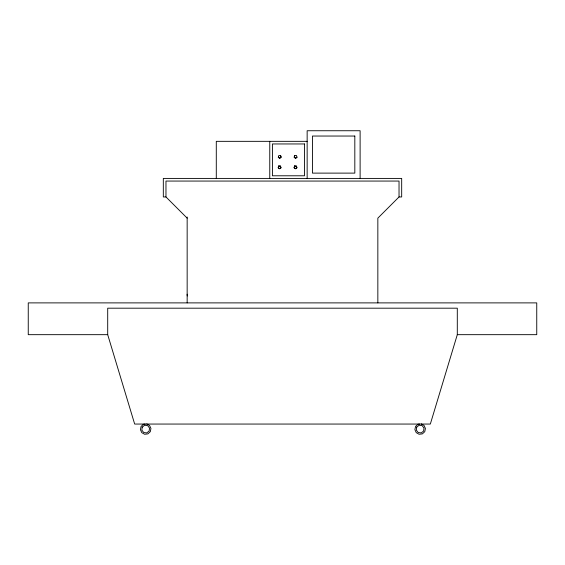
<?xml version="1.0" encoding="UTF-8"?>
<svg xmlns="http://www.w3.org/2000/svg" width="565" height="565" viewBox="0 0 565 565"><rect width="100%" height="100%" fill="white"/><g stroke="black" fill="none" stroke-linecap="round" stroke-linejoin="round"><path stroke-width="0.85" d="M457.297 334.671L430.332 424.054L134.668 424.054L107.703 334.671L107.703 308.186L457.297 308.186L457.297 334.671L536.75 334.671L536.75 302.889L28.25 302.889L28.25 334.671L107.703 334.671M294.718 155.679L294.174 157.331L295.601 158.362L297.021 157.331L296.477 155.488L294.718 155.488L294.174 157.148L295.601 158.172L297.021 157.148M187.156 218.139L165.969 196.952L165.969 181.061L399.031 181.061L399.031 196.952L377.844 218.139L377.844 302.889M281.038 167.636L279.611 168.66L278.185 167.636M145.127 424.068L143.503 424.251L141.081 426.455L140.417 429.661L141.773 432.642L144.612 434.259L147.868 433.899L150.29 431.695L150.947 428.489L149.598 425.509L146.752 423.884M419.597 424.068L417.973 424.251L415.55 426.455L414.894 429.661L416.243 432.642L419.089 434.259L422.338 433.899L424.76 431.695L425.424 428.489L424.075 425.509L421.229 423.884M307.148 141.335L216.289 141.335L216.289 178.413M278.729 166.167L280.494 166.167M165.969 196.952L163.32 196.952L163.32 178.413L401.68 178.413L401.68 196.952L399.031 196.952M278.284 157.148L279.71 158.172L281.13 157.148L280.586 155.488L278.828 155.488L278.284 157.331L279.71 158.362L281.13 157.331L280.586 155.679M187.156 294.203L187.283 295.961M360.117 178.413L360.117 130.741L307.148 130.741L307.148 178.413M269.766 141.335L269.766 178.413M187.156 217.017L187.156 302.889M142.232 427.112L141.85 430.127L143.722 432.529L146.738 432.903L149.139 431.039L149.513 428.023L147.649 425.622L144.633 425.24L142.232 427.112M416.702 427.112L416.327 430.127L418.192 432.529L421.208 432.903L423.609 431.039L423.99 428.023L422.126 425.622L419.103 425.24L416.702 427.112M278.729 165.976L278.185 167.819L279.611 168.843L281.038 167.819L280.494 165.976L278.729 165.976M294.619 165.976L294.075 167.636L295.502 168.66L296.929 167.636L296.385 165.976L294.619 165.976M294.619 166.167L294.075 167.819L295.502 168.843L296.929 167.819L296.385 166.167L294.619 166.167M354.82 136.038L312.445 136.038L312.445 173.116L354.82 173.116L354.82 136.038M304.5 143.955L272.415 143.955L272.415 175.786L304.5 175.786L304.5 143.955"/></g></svg>
